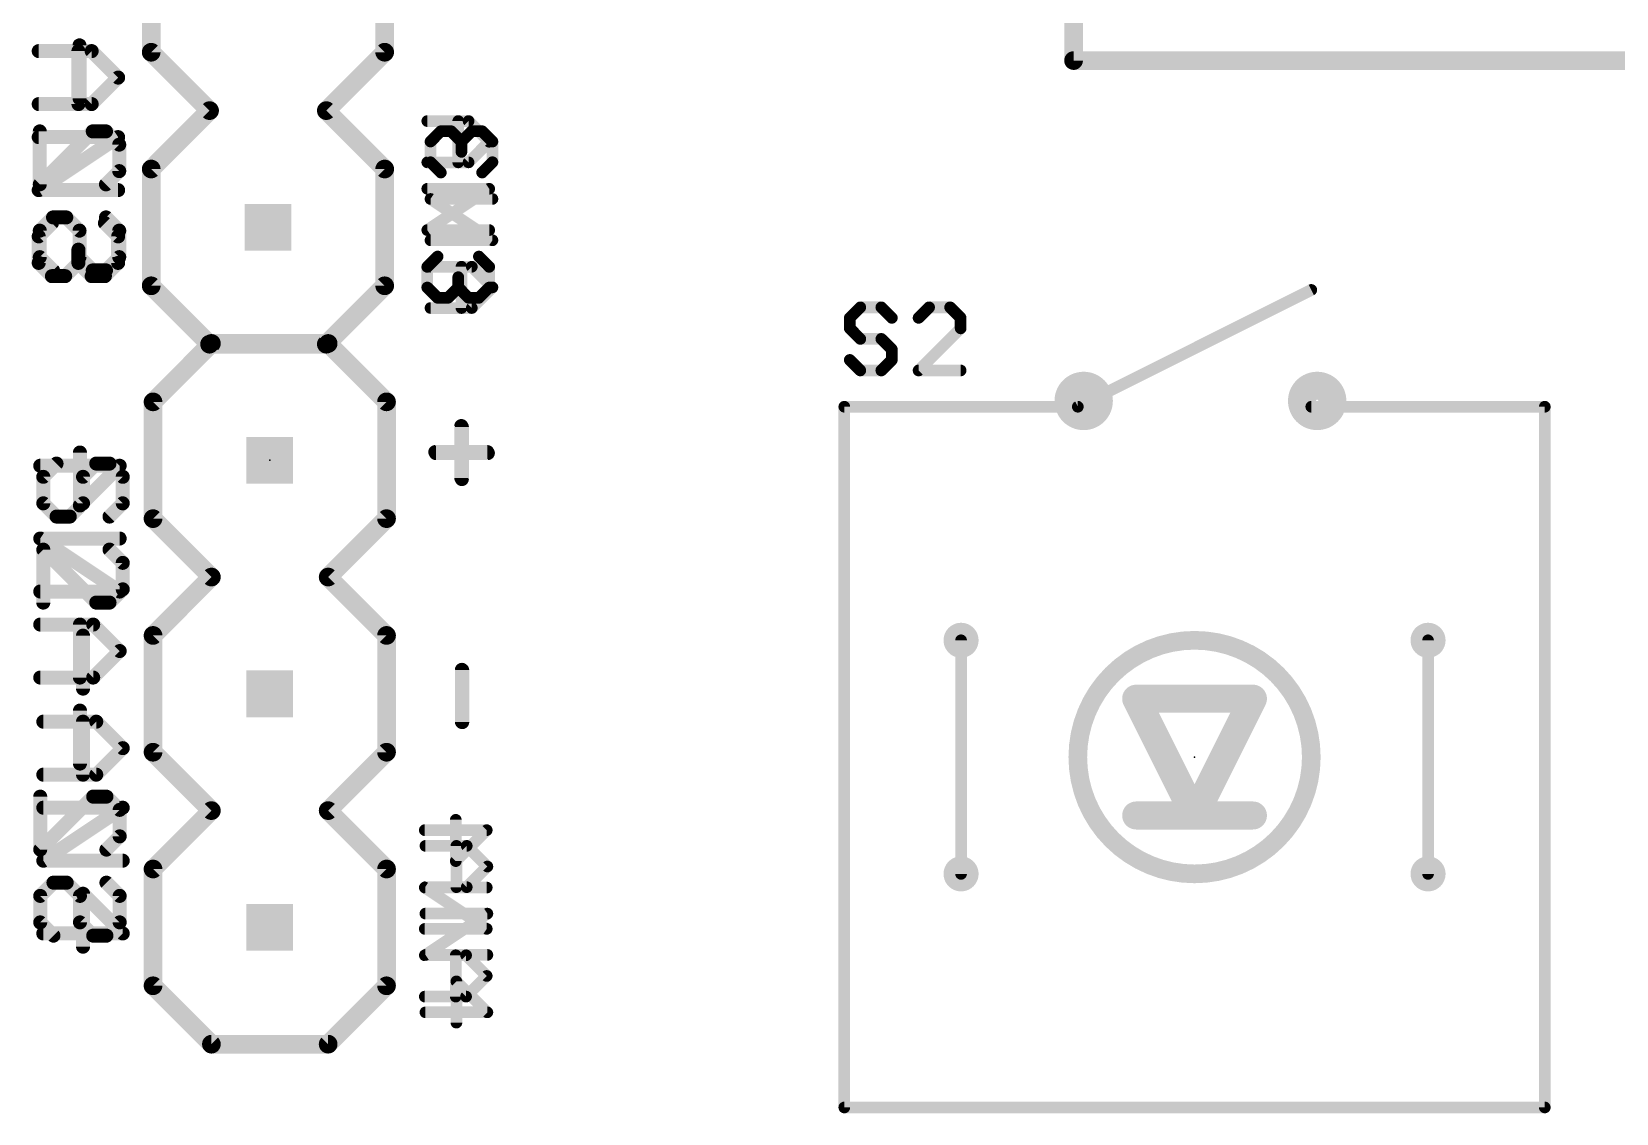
# Model space of a CAD drawing. Extents: x 0 to 100, y 1 to 103.
# Drawn here: x 0.35 to 17.59, y 29.13 to 40.89 of the extents above; entities that cross this region are included whole.
import ezdxf

# ---------------------------------------------------------------- set-up
doc = ezdxf.new("R2010")
doc.units = 0
for name, color, linetype in [('21', 253, 'CONTINUOUS'), ('22', 253, 'CONTINUOUS'), ('23', 7, 'CONTINUOUS'), ('24', 7, 'CONTINUOUS'), ('25', 253, 'CONTINUOUS'), ('26', 253, 'CONTINUOUS'), ('27', 253, 'CONTINUOUS'), ('28', 253, 'CONTINUOUS'), ('52', 253, 'CONTINUOUS')]:
    doc.layers.add(name, color=color, linetype=linetype)

# ---------------------------------------------------------------- blocks, each defined once
blk = doc.blocks.new('RECT')
blk.add_solid([(-0.5, -0.5), (0.5, -0.5), (-0.5, 0.5), (0.5, 0.5)])

msp = doc.modelspace()

# ---------------------------------------------------------------- linework, layer by layer
at = {"layer": '21'}
for points, const_width in [([(11.73, 36.81), (14.27, 38.08)], 0.127), ([(9.19, 36.81), (9.19, 29.19)], 0.127), ([(9.19, 36.81), (11.73, 36.81)], 0.127), ([(14.27, 36.81), (16.81, 36.81)], 0.127), ([(16.81, 29.19), (16.81, 36.81)], 0.127), ([(10.46, 34.27), (10.46, 31.73)], 0.127), ([(15.54, 34.27), (15.54, 31.73)], 0.127), ([(13.635, 33.635), (12.365, 33.635)], 0.3048), ([(12.365, 33.635), (13, 32.365)], 0.3048), ([(13, 32.365), (13.635, 33.635)], 0.3048), ([(13, 32.365), (12.365, 32.365)], 0.3048), ([(13.635, 32.365), (13, 32.365)], 0.3048), ([(16.81, 29.19), (9.19, 29.19)], 0.127)]:
    msp.add_lwpolyline(points, dxfattribs=dict(at, const_width=const_width))
for points, const_width in [([(14.2842, 38.0516, 1), (14.2558, 38.1084)], 0.0635), ([(11.794, 36.7206, 1), (11.794, 37.0254, 1), (11.794, 36.7206)], 0.3302), ([(14.334, 36.7206, 1), (14.334, 37.0254, 1), (14.334, 36.7206)], 0.3302), ([(9.19, 36.8418, 1), (9.19, 36.7782)], 0.0635), ([(9.2218, 36.81, 1), (9.1583, 36.81)], 0.0635), ([(11.7158, 36.8384, 1), (11.7442, 36.7816)], 0.0635), ([(11.73, 36.7782, 1), (11.73, 36.8418)], 0.0635), ([(14.27, 36.8418, 1), (14.27, 36.7782)], 0.0635), ([(16.8418, 36.81, 1), (16.7783, 36.81)], 0.0635), ([(16.81, 36.7782, 1), (16.81, 36.8418)], 0.0635), ([(10.46, 34.143, 1), (10.46, 34.397, 1), (10.46, 34.143)], 0.127), ([(10.4918, 34.27, 1), (10.4283, 34.27)], 0.0635), ([(13, 31.73, 1), (13, 34.27, 1), (13, 31.73)], 0.2032), ([(15.54, 34.143, 1), (15.54, 34.397, 1), (15.54, 34.143)], 0.127), ([(15.5718, 34.27, 1), (15.5083, 34.27)], 0.0635), ([(12.365, 33.7112, 1), (12.365, 33.5588)], 0.1524), ([(12.4332, 33.6691, 1), (12.2968, 33.6009)], 0.1524), ([(13.7032, 33.6009, 1), (13.5668, 33.6691)], 0.1524), ([(13.635, 33.5588, 1), (13.635, 33.7112)], 0.1524), ([(12.365, 32.4412, 1), (12.365, 32.2888)], 0.1524), ([(13, 32.4412, 1), (13, 32.2888)], 0.1524), ([(12.9318, 32.3991, 1), (13.0682, 32.3309)], 0.1524), ([(12.9318, 32.3309, 1), (13.0682, 32.3991)], 0.1524), ([(13, 32.2888, 1), (13, 32.4412)], 0.1524), ([(13.635, 32.2888, 1), (13.635, 32.4412)], 0.1524), ([(10.46, 31.603, 1), (10.46, 31.857, 1), (10.46, 31.603)], 0.127), ([(15.54, 31.603, 1), (15.54, 31.857, 1), (15.54, 31.603)], 0.127), ([(10.4283, 31.73, 1), (10.4918, 31.73)], 0.0635), ([(15.5083, 31.73, 1), (15.5718, 31.73)], 0.0635), ([(9.19, 29.2218, 1), (9.19, 29.1583)], 0.0635), ([(9.1583, 29.19, 1), (9.2218, 29.19)], 0.0635), ([(16.7783, 29.19, 1), (16.8418, 29.19)], 0.0635), ([(16.81, 29.1583, 1), (16.81, 29.2218)], 0.0635)]:
    msp.add_lwpolyline(points, format="xyb", dxfattribs=dict(at, const_width=const_width))
at = {"layer": '22', "const_width": 0.2032}
for points in [[(11.6838, 49.5746), (11.6838, 40.5746)], [(1.65, 41.935), (1.65, 40.665)], [(4.19, 40.665), (4.19, 41.935)], [(1.65, 40.665), (2.285, 40.03)], [(3.555, 40.03), (4.19, 40.665)], [(11.6838, 40.5746), (19.5838, 40.5746)], [(2.285, 40.03), (1.65, 39.395)], [(4.19, 39.395), (3.555, 40.03)], [(1.65, 39.395), (1.65, 38.125)], [(4.19, 38.125), (4.19, 39.395)], [(1.65, 38.125), (2.285, 37.49)], [(3.555, 37.49), (4.19, 38.125)], [(1.67, 36.863), (2.305, 37.498)], [(2.285, 37.49), (3.555, 37.49)], [(2.305, 37.498), (3.575, 37.498)], [(3.575, 37.498), (4.21, 36.863)], [(1.67, 36.863), (1.67, 35.593)], [(4.21, 35.593), (4.21, 36.863)], [(1.67, 35.593), (2.305, 34.958)], [(3.575, 34.958), (4.21, 35.593)], [(2.305, 34.958), (1.67, 34.323)], [(4.21, 34.323), (3.575, 34.958)], [(1.67, 34.323), (1.67, 33.053)], [(4.21, 33.053), (4.21, 34.323)], [(1.67, 33.053), (2.305, 32.418)], [(3.575, 32.418), (4.21, 33.053)], [(2.305, 32.418), (1.67, 31.783)], [(4.21, 31.783), (3.575, 32.418)], [(1.67, 31.783), (1.67, 30.513)], [(4.21, 30.513), (4.21, 31.783)], [(1.67, 30.513), (2.305, 29.878)], [(3.575, 29.878), (4.21, 30.513)], [(2.305, 29.878), (3.575, 29.878)]]:
    msp.add_lwpolyline(points, dxfattribs=at)
at = {"layer": '22', "const_width": 0.1016}
for points in [[(1.6859, 40.7009, 1), (1.6141, 40.6291)], [(1.5992, 40.665, 1), (1.7008, 40.665)], [(4.1392, 40.665, 1), (4.2408, 40.665)], [(4.2259, 40.6291, 1), (4.1541, 40.7009)], [(11.6838, 40.6254, 1), (11.6838, 40.5238)], [(11.633, 40.5746, 1), (11.7346, 40.5746)], [(2.3209, 39.9941, 1), (2.2491, 40.0659)], [(2.2491, 39.9941, 1), (2.3209, 40.0659)], [(3.5909, 40.0659, 1), (3.5191, 39.9941)], [(3.5191, 40.0659, 1), (3.5909, 39.9941)], [(1.7008, 39.395, 1), (1.5992, 39.395)], [(1.6141, 39.4309, 1), (1.6859, 39.3591)], [(4.2408, 39.395, 1), (4.1392, 39.395)], [(4.1541, 39.3591, 1), (4.2259, 39.4309)], [(1.6859, 38.1609, 1), (1.6141, 38.0891)], [(1.5992, 38.125, 1), (1.7008, 38.125)], [(4.1392, 38.125, 1), (4.2408, 38.125)], [(4.2259, 38.0891, 1), (4.1541, 38.1609)], [(2.285, 37.5408, 1), (2.285, 37.4392)], [(2.305, 37.5488, 1), (2.305, 37.4472)], [(2.3409, 37.4621, 1), (2.2691, 37.5339)], [(3.6109, 37.5339, 1), (3.5391, 37.4621)], [(3.555, 37.4392, 1), (3.555, 37.5408)], [(3.575, 37.4472, 1), (3.575, 37.5488)], [(2.2491, 37.4541, 1), (2.3209, 37.5259)], [(3.5191, 37.5259, 1), (3.5909, 37.4541)], [(1.7208, 36.863, 1), (1.6192, 36.863)], [(1.6341, 36.8989, 1), (1.7059, 36.8271)], [(4.2608, 36.863, 1), (4.1592, 36.863)], [(4.1741, 36.8271, 1), (4.2459, 36.8989)], [(1.7059, 35.6289, 1), (1.6341, 35.5571)], [(4.2459, 35.5571, 1), (4.1741, 35.6289)], [(1.6192, 35.593, 1), (1.7208, 35.593)], [(4.1592, 35.593, 1), (4.2608, 35.593)], [(2.3409, 34.9221, 1), (2.2691, 34.9939)], [(2.2691, 34.9221, 1), (2.3409, 34.9939)], [(3.6109, 34.9939, 1), (3.5391, 34.9221)], [(3.5391, 34.9939, 1), (3.6109, 34.9221)], [(1.7208, 34.323, 1), (1.6192, 34.323)], [(1.6341, 34.3589, 1), (1.7059, 34.2871)], [(4.2608, 34.323, 1), (4.1592, 34.323)], [(4.1741, 34.2871, 1), (4.2459, 34.3589)], [(1.7059, 33.0889, 1), (1.6341, 33.0171)], [(1.6192, 33.053, 1), (1.7208, 33.053)], [(4.1592, 33.053, 1), (4.2608, 33.053)], [(4.2459, 33.0171, 1), (4.1741, 33.0889)], [(2.3409, 32.3821, 1), (2.2691, 32.4539)], [(2.2691, 32.3821, 1), (2.3409, 32.4539)], [(3.6109, 32.4539, 1), (3.5391, 32.3821)], [(3.5391, 32.4539, 1), (3.6109, 32.3821)], [(1.7208, 31.783, 1), (1.6192, 31.783)], [(1.6341, 31.8189, 1), (1.7059, 31.7471)], [(4.2608, 31.783, 1), (4.1592, 31.783)], [(4.1741, 31.7471, 1), (4.2459, 31.8189)], [(1.7059, 30.5489, 1), (1.6341, 30.4771)], [(1.6192, 30.513, 1), (1.7208, 30.513)], [(4.1592, 30.513, 1), (4.2608, 30.513)], [(4.2459, 30.4771, 1), (4.1741, 30.5489)], [(2.305, 29.9288, 1), (2.305, 29.8272)], [(2.2691, 29.8421, 1), (2.3409, 29.9139)], [(3.5391, 29.9139, 1), (3.6109, 29.8421)], [(3.575, 29.8272, 1), (3.575, 29.9288)]]:
    msp.add_lwpolyline(points, format="xyb", dxfattribs=at)
at = {"layer": '23'}
msp.add_point((13, 33), dxfattribs=at)
at = {"layer": '24'}
msp.add_point((2.94, 36.228), dxfattribs=at)
at = {"layer": '25', "const_width": 0.127}
for points in [[(9.3639, 37.8909), (9.2495, 37.7765)], [(9.5927, 37.8909), (9.3639, 37.8909)], [(9.7071, 37.7765), (9.5927, 37.8909)], [(10.1123, 37.8909), (9.9979, 37.7765)], [(10.3411, 37.8909), (10.1123, 37.8909)], [(10.4555, 37.7765), (10.3411, 37.8909)], [(9.2495, 37.7765), (9.2495, 37.6621)], [(10.4555, 37.6621), (10.4555, 37.7765)], [(9.2495, 37.6621), (9.3639, 37.5477)], [(9.3639, 37.5477), (9.5927, 37.5477)], [(9.5927, 37.5477), (9.7071, 37.4333)], [(9.9979, 37.2045), (10.4555, 37.6621)], [(9.7071, 37.4333), (9.7071, 37.3189)], [(9.3639, 37.2045), (9.2495, 37.3189)], [(9.5927, 37.2045), (9.3639, 37.2045)], [(9.7071, 37.3189), (9.5927, 37.2045)], [(10.4555, 37.2045), (9.9979, 37.2045)]]:
    msp.add_lwpolyline(points, dxfattribs=at)
at = {"layer": '25', "const_width": 0.0635}
for points in [[(9.3639, 37.9226, 1), (9.3639, 37.8591)], [(9.3863, 37.8684, 1), (9.3414, 37.9133)], [(9.6151, 37.9133, 1), (9.5702, 37.8684)], [(9.5927, 37.8591, 1), (9.5927, 37.9226)], [(10.1123, 37.9226, 1), (10.1123, 37.8591)], [(10.1348, 37.8684, 1), (10.0899, 37.9133)], [(10.3636, 37.9133, 1), (10.3187, 37.8684)], [(10.3411, 37.8591, 1), (10.3411, 37.9226)], [(9.2813, 37.7765, 1), (9.2178, 37.7765)], [(9.227, 37.7989, 1), (9.272, 37.754)], [(9.6846, 37.754, 1), (9.7295, 37.7989)], [(9.9755, 37.7989, 1), (10.0204, 37.754)], [(10.4873, 37.7765, 1), (10.4238, 37.7765)], [(10.4331, 37.754, 1), (10.478, 37.7989)], [(9.272, 37.6845, 1), (9.227, 37.6396)], [(9.2178, 37.6621, 1), (9.2813, 37.6621)], [(9.3639, 37.5794, 1), (9.3639, 37.5159)], [(9.3414, 37.5252, 1), (9.3863, 37.5701)], [(9.6151, 37.5701, 1), (9.5702, 37.5252)], [(9.5927, 37.5159, 1), (9.5927, 37.5794)], [(10.4238, 37.6621, 1), (10.4873, 37.6621)], [(10.478, 37.6396, 1), (10.4331, 37.6845)], [(9.7388, 37.4333, 1), (9.6753, 37.4333)], [(9.6846, 37.4108, 1), (9.7295, 37.4557)], [(9.272, 37.3413, 1), (9.227, 37.2964)], [(9.3639, 37.2363, 1), (9.3639, 37.1728)], [(9.3414, 37.182, 1), (9.3863, 37.227)], [(9.5702, 37.227, 1), (9.6151, 37.182)], [(9.5927, 37.1728, 1), (9.5927, 37.2363)], [(9.6753, 37.3189, 1), (9.7388, 37.3189)], [(9.7295, 37.2964, 1), (9.6846, 37.3413)], [(9.9979, 37.2363, 1), (9.9979, 37.1728)], [(9.9755, 37.227, 1), (10.0204, 37.182)], [(10.4555, 37.1728, 1), (10.4555, 37.2363)]]:
    msp.add_lwpolyline(points, format="xyb", dxfattribs=at)
at = {"layer": '26', "const_width": 0.1524}
for points in [[(0.8702, 40.1636), (0.8702, 40.7399)], [(0.438, 39.8043), (0.438, 39.2281)], [(0.438, 39.2281), (1.0142, 39.8043)], [(1.0142, 39.8043), (1.1583, 39.8043)], [(1.1583, 39.8043), (1.3023, 39.6603)], [(1.3023, 39.6603), (1.3023, 39.3722)], [(1.3023, 39.3722), (1.1583, 39.2281)], [(0.5821, 38.8688), (0.438, 38.7248)], [(0.438, 38.7248), (0.438, 38.4367)], [(0.7261, 38.8688), (0.5821, 38.8688)], [(0.8702, 38.7248), (0.7261, 38.8688)], [(0.8702, 38.4367), (0.8702, 38.7248)], [(1.1583, 38.8688), (1.3023, 38.7248)], [(1.3023, 38.7248), (1.3023, 38.4367)], [(0.438, 38.4367), (0.5821, 38.2926)], [(1.0142, 38.2926), (0.8702, 38.4367)], [(1.3023, 38.4367), (1.1583, 38.2926)], [(1.1583, 38.2926), (1.0142, 38.2926)], [(0.875, 35.736), (0.875, 36.3122)], [(0.4428, 36.1682), (1.3071, 36.1682)], [(1.3071, 36.1682), (0.875, 35.736)], [(1.3071, 34.8005), (0.4428, 35.3767)], [(0.4428, 35.3767), (1.3071, 35.3767)], [(0.4428, 34.8005), (1.3071, 34.8005)], [(1.019, 34.4412), (0.4428, 34.4412)], [(0.875, 33.865), (0.875, 34.4412)], [(1.3071, 34.1531), (1.019, 34.4412)], [(1.019, 33.865), (1.3071, 34.1531)], [(0.4428, 33.865), (1.019, 33.865)], [(0.875, 32.9294), (0.875, 33.5057)], [(0.4428, 32.5701), (0.4428, 31.9939)], [(0.4428, 31.9939), (1.019, 32.5701)], [(1.019, 32.5701), (1.1631, 32.5701)], [(1.1631, 32.5701), (1.3071, 32.4261)], [(1.3071, 32.4261), (1.3071, 32.138)], [(1.3071, 32.138), (1.1631, 31.9939)], [(0.5869, 31.6346), (0.4428, 31.4906)], [(0.4428, 31.4906), (0.4428, 31.2025)], [(0.7309, 31.6346), (0.5869, 31.6346)], [(0.875, 31.4906), (0.7309, 31.6346)], [(0.875, 31.2025), (0.875, 31.4906)], [(1.1631, 31.6346), (1.3071, 31.4906)], [(1.3071, 31.4906), (1.3071, 31.2025)], [(0.4428, 31.2025), (0.5869, 31.0584)], [(1.019, 31.0584), (0.875, 31.2025)], [(1.3071, 31.2025), (1.1631, 31.0584)], [(1.1631, 31.0584), (1.019, 31.0584)]]:
    msp.add_lwpolyline(points, dxfattribs=at)
at = {"layer": '26', "const_width": 0.0762}
for points in [[(0.9083, 40.7399, 1), (0.8321, 40.7399)], [(0.8321, 40.1636, 1), (0.9083, 40.1636)], [(0.4761, 39.8043, 1), (0.3999, 39.8043)], [(1.0142, 39.8424, 1), (1.0142, 39.7662)], [(1.0412, 39.7774, 1), (0.9873, 39.8313)], [(1.1852, 39.8313, 1), (1.1313, 39.7774)], [(1.1583, 39.7662, 1), (1.1583, 39.8424)], [(1.3404, 39.6603, 1), (1.2642, 39.6603)], [(1.2754, 39.6333, 1), (1.3293, 39.6872)], [(1.2642, 39.3722, 1), (1.3404, 39.3722)], [(1.3293, 39.3452, 1), (1.2754, 39.3991)], [(0.4111, 39.2551, 1), (0.4649, 39.2012)], [(0.3999, 39.2281, 1), (0.4761, 39.2281)], [(1.1313, 39.2551, 1), (1.1852, 39.2012)], [(0.4761, 38.7248, 1), (0.3999, 38.7248)], [(0.4111, 38.7517, 1), (0.4649, 38.6978)], [(0.5821, 38.9069, 1), (0.5821, 38.8307)], [(0.609, 38.8419, 1), (0.5551, 38.8958)], [(0.7531, 38.8958, 1), (0.6992, 38.8419)], [(0.7261, 38.8307, 1), (0.7261, 38.9069)], [(0.9083, 38.7248, 1), (0.8321, 38.7248)], [(0.8432, 38.6978, 1), (0.8971, 38.7517)], [(1.1852, 38.8958, 1), (1.1313, 38.8419)], [(1.3404, 38.7248, 1), (1.2642, 38.7248)], [(1.2754, 38.6978, 1), (1.3293, 38.7517)], [(0.4649, 38.4636, 1), (0.4111, 38.4097)], [(0.3999, 38.4367, 1), (0.4761, 38.4367)], [(0.8971, 38.4636, 1), (0.8432, 38.4097)], [(0.8321, 38.4367, 1), (0.9083, 38.4367)], [(1.2642, 38.4367, 1), (1.3404, 38.4367)], [(1.3293, 38.4097, 1), (1.2754, 38.4636)], [(0.5551, 38.2657, 1), (0.609, 38.3195)], [(1.0142, 38.3307, 1), (1.0142, 38.2545)], [(0.9873, 38.2657, 1), (1.0412, 38.3195)], [(1.1313, 38.3195, 1), (1.1852, 38.2657)], [(1.1583, 38.2545, 1), (1.1583, 38.3307)], [(0.9131, 36.3122, 1), (0.8369, 36.3122)], [(0.4428, 36.2063, 1), (0.4428, 36.1301)], [(1.3341, 36.1412, 1), (1.2802, 36.1951)], [(1.3071, 36.1301, 1), (1.3071, 36.2063)], [(0.848, 35.7629, 1), (0.9019, 35.7091)], [(0.8369, 35.736, 1), (0.9131, 35.736)], [(0.4639, 35.4084, 1), (0.4217, 35.345)], [(0.4428, 35.4148, 1), (0.4428, 35.3386)], [(1.3071, 35.3386, 1), (1.3071, 35.4148)], [(0.4428, 34.8386, 1), (0.4428, 34.7624)], [(1.286, 34.7688, 1), (1.3283, 34.8322)], [(1.3071, 34.7624, 1), (1.3071, 34.8386)], [(0.4428, 34.4793, 1), (0.4428, 34.4031)], [(0.9131, 34.4412, 1), (0.8369, 34.4412)], [(1.046, 34.4681, 1), (0.9921, 34.4142)], [(1.019, 34.4031, 1), (1.019, 34.4793)], [(1.3341, 34.1261, 1), (1.2802, 34.18)], [(1.2802, 34.1261, 1), (1.3341, 34.18)], [(0.4428, 33.9031, 1), (0.4428, 33.8269)], [(0.8369, 33.865, 1), (0.9131, 33.865)], [(0.9921, 33.8919, 1), (1.046, 33.838)], [(1.019, 33.8269, 1), (1.019, 33.9031)], [(0.9131, 33.5057, 1), (0.8369, 33.5057)], [(0.8369, 32.9294, 1), (0.9131, 32.9294)], [(0.4809, 32.5701, 1), (0.4047, 32.5701)], [(1.019, 32.6082, 1), (1.019, 32.532)], [(1.046, 32.5432, 1), (0.9921, 32.5971)], [(1.19, 32.5971, 1), (1.1361, 32.5432)], [(1.1631, 32.532, 1), (1.1631, 32.6082)], [(1.3452, 32.4261, 1), (1.269, 32.4261)], [(1.2802, 32.3991, 1), (1.3341, 32.453)], [(1.269, 32.138, 1), (1.3452, 32.138)], [(1.3341, 32.111, 1), (1.2802, 32.1649)], [(0.4159, 32.0209, 1), (0.4697, 31.967)], [(0.4047, 31.9939, 1), (0.4809, 31.9939)], [(1.1361, 32.0209, 1), (1.19, 31.967)], [(0.4809, 31.4906, 1), (0.4047, 31.4906)], [(0.4159, 31.5175, 1), (0.4697, 31.4636)], [(0.5869, 31.6727, 1), (0.5869, 31.5965)], [(0.6138, 31.6077, 1), (0.5599, 31.6616)], [(0.7579, 31.6616, 1), (0.704, 31.6077)], [(0.7309, 31.5965, 1), (0.7309, 31.6727)], [(0.9131, 31.4906, 1), (0.8369, 31.4906)], [(0.848, 31.4636, 1), (0.9019, 31.5175)], [(1.19, 31.6616, 1), (1.1361, 31.6077)], [(1.3452, 31.4906, 1), (1.269, 31.4906)], [(1.2802, 31.4636, 1), (1.3341, 31.5175)], [(0.4697, 31.2294, 1), (0.4159, 31.1755)], [(0.4047, 31.2025, 1), (0.4809, 31.2025)], [(0.9019, 31.2294, 1), (0.848, 31.1755)], [(0.8369, 31.2025, 1), (0.9131, 31.2025)], [(1.269, 31.2025, 1), (1.3452, 31.2025)], [(1.3341, 31.1755, 1), (1.2802, 31.2294)], [(0.5599, 31.0315, 1), (0.6138, 31.0853)], [(1.019, 31.0965, 1), (1.019, 31.0203)], [(0.9921, 31.0315, 1), (1.046, 31.0853)], [(1.1361, 31.0853, 1), (1.19, 31.0315)], [(1.1631, 31.0203, 1), (1.1631, 31.0965)]]:
    msp.add_lwpolyline(points, format="xyb", dxfattribs=at)
at = {"layer": '27'}
for points, const_width in [([(0.4262, 40.6772), (1.0024, 40.6772)], 0.1524), ([(0.8584, 40.6772), (0.8584, 40.101)], 0.1524), ([(1.0024, 40.6772), (1.2905, 40.3891)], 0.1524), ([(1.2905, 40.3891), (1.0024, 40.101)], 0.1524), ([(1.0024, 40.101), (0.4262, 40.101)], 0.1524), ([(4.6535, 39.9165), (5.1025, 39.9165)], 0.127), ([(4.9903, 39.9165), (4.9903, 39.4674)], 0.127), ([(5.1025, 39.9165), (5.3271, 39.692)], 0.127), ([(0.4262, 39.7417), (1.2905, 39.7417)], 0.1524), ([(1.2905, 39.7417), (0.4262, 39.1655)], 0.1524), ([(5.3271, 39.692), (5.1025, 39.4674)], 0.127), ([(5.1025, 39.4674), (4.6535, 39.4674)], 0.127), ([(0.4262, 39.1655), (1.2905, 39.1655)], 0.1524), ([(4.6535, 39.1799), (5.3271, 39.1799)], 0.127), ([(5.3271, 39.1799), (4.6535, 38.7308)], 0.127), ([(0.4262, 38.6622), (0.5703, 38.8062)], 0.1524), ([(1.1465, 38.8062), (1.2905, 38.6622)], 0.1524), ([(4.6535, 38.7308), (5.3271, 38.7308)], 0.127), ([(0.4262, 38.374), (0.4262, 38.6622)], 0.1524), ([(1.2905, 38.6622), (1.2905, 38.374)], 0.1524), ([(0.5703, 38.23), (0.4262, 38.374)], 0.1524), ([(0.8584, 38.374), (0.7143, 38.23)], 0.1524), ([(0.8584, 38.374), (0.8584, 38.5181)], 0.1524), ([(1.0024, 38.23), (0.8584, 38.374)], 0.1524), ([(1.2905, 38.374), (1.1465, 38.23)], 0.1524), ([(4.6535, 38.331), (4.7658, 38.4432)], 0.127), ([(5.2148, 38.4432), (5.3271, 38.331)], 0.127), ([(0.7143, 38.23), (0.5703, 38.23)], 0.1524), ([(1.1465, 38.23), (1.0024, 38.23)], 0.1524), ([(4.6535, 38.1065), (4.6535, 38.331)], 0.127), ([(4.9903, 38.1065), (4.9903, 38.2187)], 0.127), ([(5.3271, 38.331), (5.3271, 38.1065)], 0.127), ([(4.7658, 37.9942), (4.6535, 38.1065)], 0.127), ([(4.9903, 38.1065), (4.878, 37.9942)], 0.127), ([(5.1025, 37.9942), (4.9903, 38.1065)], 0.127), ([(5.3271, 38.1065), (5.2148, 37.9942)], 0.127), ([(4.878, 37.9942), (4.7658, 37.9942)], 0.127), ([(5.2148, 37.9942), (5.1025, 37.9942)], 0.127), ([(5.0296, 36.0234), (5.0296, 36.589)], 0.1524), ([(4.7469, 36.3062), (5.3124, 36.3062)], 0.1524), ([(0.4762, 36.0477), (0.6203, 36.1918)], 0.1524), ([(1.0524, 36.1918), (0.9084, 36.0477)], 0.1524), ([(1.1965, 36.1918), (1.0524, 36.1918)], 0.1524), ([(1.3405, 36.0477), (1.1965, 36.1918)], 0.1524), ([(0.4762, 35.7596), (0.4762, 36.0477)], 0.1524), ([(0.9084, 36.0477), (0.9084, 35.7596)], 0.1524), ([(1.3405, 35.7596), (1.3405, 36.0477)], 0.1524), ([(0.6203, 35.6156), (0.4762, 35.7596)], 0.1524), ([(0.7643, 35.6156), (0.6203, 35.6156)], 0.1524), ([(0.9084, 35.7596), (0.7643, 35.6156)], 0.1524), ([(1.1965, 35.6156), (1.3405, 35.7596)], 0.1524), ([(0.4762, 34.6801), (0.4762, 35.2563)], 0.1524), ([(0.4762, 35.2563), (1.0524, 34.6801)], 0.1524), ([(1.3405, 35.1122), (1.1965, 35.2563)], 0.1524), ([(1.3405, 34.8241), (1.3405, 35.1122)], 0.1524), ([(1.1965, 34.6801), (1.3405, 34.8241)], 0.1524), ([(1.0524, 34.6801), (1.1965, 34.6801)], 0.1524), ([(0.9084, 34.3208), (0.9084, 33.7445)], 0.1524), ([(5.0296, 33.3834), (5.0296, 33.949)], 0.1524), ([(0.4762, 33.3852), (1.0524, 33.3852)], 0.1524), ([(0.9084, 33.3852), (0.9084, 32.809)], 0.1524), ([(1.0524, 33.3852), (1.3405, 33.0971)], 0.1524), ([(1.3405, 33.0971), (1.0524, 32.809)], 0.1524), ([(1.0524, 32.809), (0.4762, 32.809)], 0.1524), ([(0.4762, 32.4497), (1.3405, 32.4497)], 0.1524), ([(1.3405, 32.4497), (0.4762, 31.8735)], 0.1524), ([(4.6335, 32.0345), (5.0826, 32.0345)], 0.127), ([(4.9703, 32.0345), (4.9703, 31.5855)], 0.127), ([(5.0826, 32.0345), (5.3071, 31.81)], 0.127), ([(0.4762, 31.8735), (1.3405, 31.8735)], 0.1524), ([(5.3071, 31.81), (5.0826, 31.5855)], 0.127), ([(1.3405, 31.082), (0.9084, 31.5142)], 0.1524), ([(0.9084, 31.5142), (0.9084, 30.938)], 0.1524), ([(5.0826, 31.5855), (4.6335, 31.5855)], 0.127), ([(4.6335, 31.2979), (5.3071, 31.2979)], 0.127), ([(5.3071, 31.2979), (4.6335, 30.8488)], 0.127), ([(0.4762, 31.082), (1.3405, 31.082)], 0.1524), ([(4.6335, 30.8488), (5.3071, 30.8488)], 0.127), ([(5.3071, 30.2245), (4.9703, 30.5612)], 0.127), ([(4.9703, 30.5612), (4.9703, 30.1122)], 0.127), ([(4.6335, 30.2245), (5.3071, 30.2245)], 0.127)]:
    msp.add_lwpolyline(points, dxfattribs=dict(at, const_width=const_width))
for points, const_width in [([(0.4262, 40.7153, 1), (0.4262, 40.6391)], 0.0762), ([(0.8965, 40.6772, 1), (0.8203, 40.6772)], 0.0762), ([(1.0294, 40.7042, 1), (0.9755, 40.6503)], 0.0762), ([(1.0024, 40.6391, 1), (1.0024, 40.7153)], 0.0762), ([(1.3175, 40.3622, 1), (1.2636, 40.4161)], 0.0762), ([(1.2636, 40.3622, 1), (1.3175, 40.4161)], 0.0762), ([(0.4262, 40.1391, 1), (0.4262, 40.0629)], 0.0762), ([(0.9755, 40.128, 1), (1.0294, 40.0741)], 0.0762), ([(1.0024, 40.0629, 1), (1.0024, 40.1391)], 0.0762), ([(0.8203, 40.101, 1), (0.8965, 40.101)], 0.0762), ([(4.6535, 39.9483, 1), (4.6535, 39.8847)], 0.0635), ([(5.022, 39.9165, 1), (4.9585, 39.9165)], 0.0635), ([(5.125, 39.939, 1), (5.0801, 39.894)], 0.0635), ([(5.1025, 39.8847, 1), (5.1025, 39.9483)], 0.0635), ([(0.4262, 39.7798, 1), (0.4262, 39.7036)], 0.0762), ([(1.3117, 39.71, 1), (1.2694, 39.7734)], 0.0762), ([(1.2905, 39.7036, 1), (1.2905, 39.7798)], 0.0762), ([(5.3495, 39.6695, 1), (5.3046, 39.7144)], 0.0635), ([(5.3046, 39.6695, 1), (5.3495, 39.7144)], 0.0635), ([(4.6535, 39.4992, 1), (4.6535, 39.4357)], 0.0635), ([(4.9585, 39.4674, 1), (5.022, 39.4674)], 0.0635), ([(5.0801, 39.4899, 1), (5.125, 39.445)], 0.0635), ([(5.1025, 39.4357, 1), (5.1025, 39.4992)], 0.0635), ([(0.4262, 39.2036, 1), (0.4262, 39.1274)], 0.0762), ([(0.4051, 39.1972, 1), (0.4473, 39.1338)], 0.0762), ([(1.2905, 39.1274, 1), (1.2905, 39.2036)], 0.0762), ([(4.6535, 39.2116, 1), (4.6535, 39.1481)], 0.0635), ([(5.3447, 39.1535, 1), (5.3095, 39.2063)], 0.0635), ([(5.3271, 39.1481, 1), (5.3271, 39.2116)], 0.0635), ([(0.5972, 38.7793, 1), (0.5433, 38.8331)], 0.0762), ([(1.1734, 38.8331, 1), (1.1195, 38.7793)], 0.0762), ([(4.6535, 38.7626, 1), (4.6535, 38.6991)], 0.0635), ([(4.6359, 38.7572, 1), (4.6711, 38.7044)], 0.0635), ([(5.3271, 38.6991, 1), (5.3271, 38.7626)], 0.0635), ([(0.4643, 38.6622, 1), (0.3881, 38.6622)], 0.0762), ([(0.3993, 38.6891, 1), (0.4531, 38.6352)], 0.0762), ([(1.3286, 38.6622, 1), (1.2524, 38.6622)], 0.0762), ([(1.2636, 38.6352, 1), (1.3175, 38.6891)], 0.0762), ([(0.4531, 38.401, 1), (0.3993, 38.3471)], 0.0762), ([(0.8853, 38.401, 1), (0.8314, 38.3471)], 0.0762), ([(0.8965, 38.5181, 1), (0.8203, 38.5181)], 0.0762), ([(0.8853, 38.3471, 1), (0.8314, 38.401)], 0.0762), ([(1.3175, 38.3471, 1), (1.2636, 38.401)], 0.0762), ([(4.7882, 38.4208, 1), (4.7433, 38.4657)], 0.0635), ([(5.2373, 38.4657, 1), (5.1924, 38.4208)], 0.0635), ([(0.3881, 38.374, 1), (0.4643, 38.374)], 0.0762), ([(0.5703, 38.2681, 1), (0.5703, 38.1919)], 0.0762), ([(0.5433, 38.203, 1), (0.5972, 38.2569)], 0.0762), ([(0.6874, 38.2569, 1), (0.7413, 38.203)], 0.0762), ([(0.7143, 38.1919, 1), (0.7143, 38.2681)], 0.0762), ([(0.8203, 38.374, 1), (0.8965, 38.374)], 0.0762), ([(1.0024, 38.2681, 1), (1.0024, 38.1919)], 0.0762), ([(0.9755, 38.203, 1), (1.0294, 38.2569)], 0.0762), ([(1.1195, 38.2569, 1), (1.1734, 38.203)], 0.0762), ([(1.1465, 38.1919, 1), (1.1465, 38.2681)], 0.0762), ([(1.2524, 38.374, 1), (1.3286, 38.374)], 0.0762), ([(4.631, 38.3534, 1), (4.676, 38.3085)], 0.0635), ([(4.6852, 38.331, 1), (4.6218, 38.331)], 0.0635), ([(5.022, 38.2187, 1), (4.9585, 38.2187)], 0.0635), ([(5.3588, 38.331, 1), (5.2953, 38.331)], 0.0635), ([(5.3046, 38.3085, 1), (5.3495, 38.3534)], 0.0635), ([(4.676, 38.1289, 1), (4.631, 38.084)], 0.0635), ([(4.6218, 38.1065, 1), (4.6852, 38.1065)], 0.0635), ([(4.9585, 38.1065, 1), (5.022, 38.1065)], 0.0635), ([(5.0127, 38.1289, 1), (4.9678, 38.084)], 0.0635), ([(5.0127, 38.084, 1), (4.9678, 38.1289)], 0.0635), ([(5.2953, 38.1065, 1), (5.3588, 38.1065)], 0.0635), ([(5.3495, 38.084, 1), (5.3046, 38.1289)], 0.0635), ([(4.7658, 38.0259, 1), (4.7658, 37.9624)], 0.0635), ([(4.7433, 37.9717, 1), (4.7882, 38.0166)], 0.0635), ([(4.8556, 38.0166, 1), (4.9005, 37.9717)], 0.0635), ([(4.878, 37.9624, 1), (4.878, 38.0259)], 0.0635), ([(5.1025, 38.0259, 1), (5.1025, 37.9624)], 0.0635), ([(5.0801, 37.9717, 1), (5.125, 38.0166)], 0.0635), ([(5.1924, 38.0166, 1), (5.2373, 37.9717)], 0.0635), ([(5.2148, 37.9624, 1), (5.2148, 38.0259)], 0.0635), ([(5.0677, 36.589, 1), (4.9915, 36.589)], 0.0762), ([(4.7469, 36.3443, 1), (4.7469, 36.2681)], 0.0762), ([(5.3124, 36.2681, 1), (5.3124, 36.3443)], 0.0762), ([(0.6472, 36.1649, 1), (0.5933, 36.2187)], 0.0762), ([(1.0524, 36.2299, 1), (1.0524, 36.1537)], 0.0762), ([(1.0794, 36.1649, 1), (1.0255, 36.2187)], 0.0762), ([(1.2234, 36.2187, 1), (1.1695, 36.1649)], 0.0762), ([(1.1965, 36.1537, 1), (1.1965, 36.2299)], 0.0762), ([(0.5143, 36.0477, 1), (0.4381, 36.0477)], 0.0762), ([(0.4493, 36.0747, 1), (0.5031, 36.0208)], 0.0762), ([(0.8814, 36.0747, 1), (0.9353, 36.0208)], 0.0762), ([(0.9465, 36.0477, 1), (0.8703, 36.0477)], 0.0762), ([(1.3786, 36.0477, 1), (1.3024, 36.0477)], 0.0762), ([(1.3136, 36.0208, 1), (1.3675, 36.0747)], 0.0762), ([(4.9915, 36.0234, 1), (5.0677, 36.0234)], 0.0762), ([(0.5031, 35.7866, 1), (0.4493, 35.7327)], 0.0762), ([(0.4381, 35.7596, 1), (0.5143, 35.7596)], 0.0762), ([(0.6203, 35.6537, 1), (0.6203, 35.5775)], 0.0762), ([(0.7643, 35.5775, 1), (0.7643, 35.6537)], 0.0762), ([(0.8703, 35.7596, 1), (0.9465, 35.7596)], 0.0762), ([(0.9353, 35.7327, 1), (0.8814, 35.7866)], 0.0762), ([(1.3024, 35.7596, 1), (1.3786, 35.7596)], 0.0762), ([(1.3675, 35.7327, 1), (1.3136, 35.7866)], 0.0762), ([(0.5933, 35.5886, 1), (0.6472, 35.6425)], 0.0762), ([(0.7374, 35.6425, 1), (0.7913, 35.5886)], 0.0762), ([(1.1695, 35.6425, 1), (1.2234, 35.5886)], 0.0762), ([(0.5143, 35.2563, 1), (0.4381, 35.2563)], 0.0762), ([(0.5031, 35.2832, 1), (0.4493, 35.2293)], 0.0762), ([(1.2234, 35.2832, 1), (1.1695, 35.2293)], 0.0762), ([(1.3786, 35.1122, 1), (1.3024, 35.1122)], 0.0762), ([(1.3136, 35.0853, 1), (1.3675, 35.1392)], 0.0762), ([(1.3024, 34.8241, 1), (1.3786, 34.8241)], 0.0762), ([(1.3675, 34.7972, 1), (1.3136, 34.8511)], 0.0762), ([(0.4381, 34.6801, 1), (0.5143, 34.6801)], 0.0762), ([(1.0524, 34.7182, 1), (1.0524, 34.642)], 0.0762), ([(1.0255, 34.6531, 1), (1.0794, 34.707)], 0.0762), ([(1.1695, 34.707, 1), (1.2234, 34.6531)], 0.0762), ([(1.1965, 34.642, 1), (1.1965, 34.7182)], 0.0762), ([(0.9465, 34.3208, 1), (0.8703, 34.3208)], 0.0762), ([(5.0677, 33.949, 1), (4.9915, 33.949)], 0.0762), ([(0.8703, 33.7445, 1), (0.9465, 33.7445)], 0.0762), ([(0.4762, 33.4233, 1), (0.4762, 33.3471)], 0.0762), ([(0.9465, 33.3852, 1), (0.8703, 33.3852)], 0.0762), ([(1.0794, 33.4122, 1), (1.0255, 33.3583)], 0.0762), ([(1.0524, 33.3471, 1), (1.0524, 33.4233)], 0.0762), ([(4.9915, 33.3834, 1), (5.0677, 33.3834)], 0.0762), ([(1.3675, 33.0702, 1), (1.3136, 33.1241)], 0.0762), ([(1.3136, 33.0702, 1), (1.3675, 33.1241)], 0.0762), ([(0.4762, 32.8471, 1), (0.4762, 32.7709)], 0.0762), ([(0.8703, 32.809, 1), (0.9465, 32.809)], 0.0762), ([(1.0255, 32.836, 1), (1.0794, 32.7821)], 0.0762), ([(1.0524, 32.7709, 1), (1.0524, 32.8471)], 0.0762), ([(0.4762, 32.4878, 1), (0.4762, 32.4116)], 0.0762), ([(1.3617, 32.418, 1), (1.3194, 32.4814)], 0.0762), ([(1.3405, 32.4116, 1), (1.3405, 32.4878)], 0.0762), ([(4.6335, 32.0663, 1), (4.6335, 32.0027)], 0.0635), ([(5.002, 32.0345, 1), (4.9385, 32.0345)], 0.0635), ([(5.105, 32.057, 1), (5.0601, 32.012)], 0.0635), ([(5.0826, 32.0027, 1), (5.0826, 32.0663)], 0.0635), ([(0.4762, 31.9116, 1), (0.4762, 31.8354)], 0.0762), ([(0.4551, 31.9052, 1), (0.4973, 31.8418)], 0.0762), ([(1.3405, 31.8354, 1), (1.3405, 31.9116)], 0.0762), ([(5.3295, 31.7875, 1), (5.2846, 31.8324)], 0.0635), ([(5.2846, 31.7875, 1), (5.3295, 31.8324)], 0.0635), ([(0.9353, 31.5411, 1), (0.8814, 31.4873)], 0.0762), ([(0.9465, 31.5142, 1), (0.8703, 31.5142)], 0.0762), ([(4.6335, 31.6172, 1), (4.6335, 31.5537)], 0.0635), ([(4.9385, 31.5855, 1), (5.002, 31.5855)], 0.0635), ([(5.0601, 31.6079, 1), (5.105, 31.563)], 0.0635), ([(5.0826, 31.5537, 1), (5.0826, 31.6172)], 0.0635), ([(4.6335, 31.3296, 1), (4.6335, 31.2661)], 0.0635), ([(5.3247, 31.2715, 1), (5.2895, 31.3243)], 0.0635), ([(5.3071, 31.2661, 1), (5.3071, 31.3296)], 0.0635), ([(0.4762, 31.1201, 1), (0.4762, 31.0439)], 0.0762), ([(1.3136, 31.0551, 1), (1.3675, 31.109)], 0.0762), ([(1.3405, 31.0439, 1), (1.3405, 31.1201)], 0.0762), ([(0.8703, 30.938, 1), (0.9465, 30.938)], 0.0762), ([(4.6335, 30.8806, 1), (4.6335, 30.8171)], 0.0635), ([(4.6159, 30.8752, 1), (4.6511, 30.8224)], 0.0635), ([(5.3071, 30.8171, 1), (5.3071, 30.8806)], 0.0635), ([(4.9927, 30.5837, 1), (4.9478, 30.5388)], 0.0635), ([(5.002, 30.5612, 1), (4.9385, 30.5612)], 0.0635), ([(4.6335, 30.2562, 1), (4.6335, 30.1927)], 0.0635), ([(5.2846, 30.202, 1), (5.3295, 30.2469)], 0.0635), ([(5.3071, 30.1927, 1), (5.3071, 30.2562)], 0.0635), ([(4.9385, 30.1122, 1), (5.002, 30.1122)], 0.0635)]:
    msp.add_lwpolyline(points, format="xyb", dxfattribs=dict(at, const_width=const_width))
at = {"layer": '28'}
for points, const_width in [([(4.8008, 39.8058), (4.6885, 39.6935)], 0.127), ([(4.913, 39.8058), (4.8008, 39.8058)], 0.127), ([(5.0253, 39.6935), (4.913, 39.8058)], 0.127), ([(5.1376, 39.8058), (5.0253, 39.6935)], 0.127), ([(5.2498, 39.8058), (5.1376, 39.8058)], 0.127), ([(5.3621, 39.6935), (5.2498, 39.8058)], 0.127), ([(4.6885, 39.6935), (4.6885, 39.469)], 0.127), ([(5.0253, 39.6935), (5.0253, 39.5813)], 0.127), ([(5.3621, 39.469), (5.3621, 39.6935)], 0.127), ([(4.6885, 39.469), (4.8008, 39.3568)], 0.127), ([(5.2498, 39.3568), (5.3621, 39.469)], 0.127), ([(5.3621, 38.6201), (4.6885, 39.0692)], 0.127), ([(4.6885, 39.0692), (5.3621, 39.0692)], 0.127), ([(4.6885, 38.6201), (5.3621, 38.6201)], 0.127), ([(5.1376, 38.3326), (4.6885, 38.3326)], 0.127), ([(5.0253, 37.8835), (5.0253, 38.3326)], 0.127), ([(5.3621, 38.108), (5.1376, 38.3326)], 0.127), ([(5.1376, 37.8835), (5.3621, 38.108)], 0.127), ([(4.6885, 37.8835), (5.1376, 37.8835)], 0.127), ([(5.0234, 36.0342), (5.0234, 36.5998)], 0.1524), ([(5.3061, 36.317), (4.7406, 36.317)], 0.1524), ([(5.0334, 33.3802), (5.0334, 33.9458)], 0.1524), ([(4.6265, 32.2055), (5.3001, 32.2055)], 0.127), ([(4.9633, 31.8688), (4.9633, 32.3178)], 0.127), ([(5.3001, 32.2055), (4.9633, 31.8688)], 0.127), ([(5.3001, 31.1321), (4.6265, 31.5812)], 0.127), ([(4.6265, 31.5812), (5.3001, 31.5812)], 0.127), ([(4.6265, 31.1321), (5.3001, 31.1321)], 0.127), ([(5.0756, 30.8446), (4.6265, 30.8446)], 0.127), ([(4.9633, 30.3955), (4.9633, 30.8446)], 0.127), ([(5.3001, 30.62), (5.0756, 30.8446)], 0.127), ([(5.0756, 30.3955), (5.3001, 30.62)], 0.127), ([(4.6265, 30.3955), (5.0756, 30.3955)], 0.127)]:
    msp.add_lwpolyline(points, dxfattribs=dict(at, const_width=const_width))
for points, const_width in [([(4.8008, 39.8376, 1), (4.8008, 39.7741)], 0.0635), ([(4.8232, 39.7834, 1), (4.7783, 39.8283)], 0.0635), ([(4.9355, 39.8283, 1), (4.8906, 39.7834)], 0.0635), ([(4.913, 39.7741, 1), (4.913, 39.8376)], 0.0635), ([(5.1376, 39.8376, 1), (5.1376, 39.7741)], 0.0635), ([(5.16, 39.7834, 1), (5.1151, 39.8283)], 0.0635), ([(5.2723, 39.8283, 1), (5.2274, 39.7834)], 0.0635), ([(5.2498, 39.7741, 1), (5.2498, 39.8376)], 0.0635), ([(4.7203, 39.6935, 1), (4.6568, 39.6935)], 0.0635), ([(4.666, 39.716, 1), (4.711, 39.6711)], 0.0635), ([(5.057, 39.6935, 1), (4.9935, 39.6935)], 0.0635), ([(5.0028, 39.716, 1), (5.0477, 39.6711)], 0.0635), ([(5.0028, 39.6711, 1), (5.0477, 39.716)], 0.0635), ([(5.3938, 39.6935, 1), (5.3303, 39.6935)], 0.0635), ([(5.3396, 39.6711, 1), (5.3845, 39.716)], 0.0635), ([(4.711, 39.4915, 1), (4.666, 39.4466)], 0.0635), ([(4.6568, 39.469, 1), (4.7203, 39.469)], 0.0635), ([(4.9935, 39.5813, 1), (5.057, 39.5813)], 0.0635), ([(5.3303, 39.469, 1), (5.3938, 39.469)], 0.0635), ([(5.3845, 39.4466, 1), (5.3396, 39.4915)], 0.0635), ([(4.7783, 39.3343, 1), (4.8232, 39.3792)], 0.0635), ([(5.2274, 39.3792, 1), (5.2723, 39.3343)], 0.0635), ([(4.7061, 39.0956, 1), (4.6709, 39.0428)], 0.0635), ([(4.6885, 39.1009, 1), (4.6885, 39.0374)], 0.0635), ([(5.3621, 39.0374, 1), (5.3621, 39.1009)], 0.0635), ([(4.6885, 38.6519, 1), (4.6885, 38.5884)], 0.0635), ([(5.3445, 38.5937, 1), (5.3797, 38.6465)], 0.0635), ([(5.3621, 38.5884, 1), (5.3621, 38.6519)], 0.0635), ([(4.6885, 38.3643, 1), (4.6885, 38.3008)], 0.0635), ([(5.057, 38.3326, 1), (4.9935, 38.3326)], 0.0635), ([(5.16, 38.355, 1), (5.1151, 38.3101)], 0.0635), ([(5.1376, 38.3008, 1), (5.1376, 38.3643)], 0.0635), ([(5.3845, 38.0856, 1), (5.3396, 38.1305)], 0.0635), ([(5.3396, 38.0856, 1), (5.3845, 38.1305)], 0.0635), ([(4.6885, 37.9153, 1), (4.6885, 37.8518)], 0.0635), ([(5.1151, 37.906, 1), (5.16, 37.861)], 0.0635), ([(5.1376, 37.8518, 1), (5.1376, 37.9153)], 0.0635), ([(4.9935, 37.8835, 1), (5.057, 37.8835)], 0.0635), ([(5.0615, 36.5998, 1), (4.9853, 36.5998)], 0.0762), ([(4.7406, 36.3551, 1), (4.7406, 36.2789)], 0.0762), ([(5.3061, 36.2789, 1), (5.3061, 36.3551)], 0.0762), ([(4.9853, 36.0342, 1), (5.0615, 36.0342)], 0.0762), ([(5.0715, 33.9458, 1), (4.9953, 33.9458)], 0.0762), ([(4.9953, 33.3802, 1), (5.0715, 33.3802)], 0.0762), ([(4.6265, 32.2373, 1), (4.6265, 32.1738)], 0.0635), ([(4.995, 32.3178, 1), (4.9315, 32.3178)], 0.0635), ([(5.3225, 32.1831, 1), (5.2776, 32.228)], 0.0635), ([(5.3001, 32.1738, 1), (5.3001, 32.2373)], 0.0635), ([(4.9408, 31.8912, 1), (4.9857, 31.8463)], 0.0635), ([(4.9315, 31.8688, 1), (4.995, 31.8688)], 0.0635), ([(4.6441, 31.6076, 1), (4.6089, 31.5548)], 0.0635), ([(4.6265, 31.6129, 1), (4.6265, 31.5494)], 0.0635), ([(5.3001, 31.5494, 1), (5.3001, 31.6129)], 0.0635), ([(4.6265, 31.1639, 1), (4.6265, 31.1004)], 0.0635), ([(5.2825, 31.1057, 1), (5.3177, 31.1585)], 0.0635), ([(5.3001, 31.1004, 1), (5.3001, 31.1639)], 0.0635), ([(4.6265, 30.8763, 1), (4.6265, 30.8128)], 0.0635), ([(4.995, 30.8446, 1), (4.9315, 30.8446)], 0.0635), ([(5.098, 30.867, 1), (5.0531, 30.8221)], 0.0635), ([(5.0756, 30.8128, 1), (5.0756, 30.8763)], 0.0635), ([(5.3225, 30.5976, 1), (5.2776, 30.6425)], 0.0635), ([(5.2776, 30.5976, 1), (5.3225, 30.6425)], 0.0635), ([(4.6265, 30.4273, 1), (4.6265, 30.3638)], 0.0635), ([(4.9315, 30.3955, 1), (4.995, 30.3955)], 0.0635), ([(5.0531, 30.418, 1), (5.098, 30.373)], 0.0635), ([(5.0756, 30.3638, 1), (5.0756, 30.4273)], 0.0635)]:
    msp.add_lwpolyline(points, format="xyb", dxfattribs=dict(at, const_width=const_width))

# ---------------------------------------------------------------- block references
at = {"layer": '52', "xscale": 0.508, "yscale": 0.508, "rotation": 270}
for p in [(2.92, 38.76), (2.94, 36.228), (2.94, 33.688), (2.94, 31.148)]:
    msp.add_blockref('RECT', p, dxfattribs=at)

doc.saveas('drawing.dxf')
